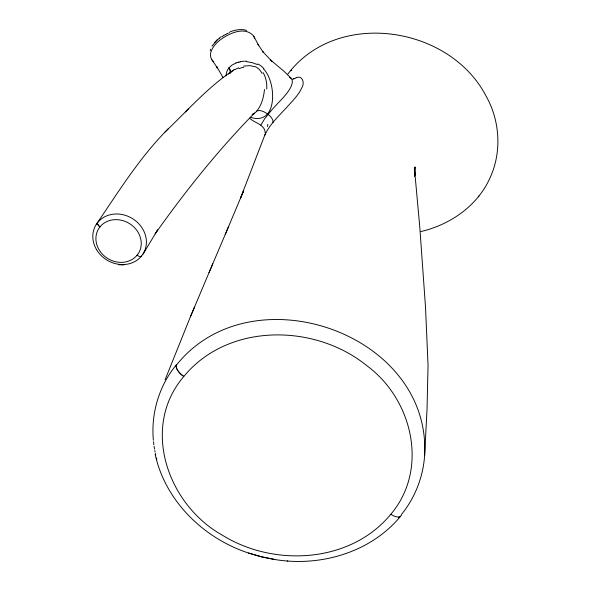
<?xml version="1.0" encoding="UTF-8"?>
<svg xmlns="http://www.w3.org/2000/svg" width="591" height="591" viewBox="0 0 591 591"><rect width="100%" height="100%" fill="white"/><g stroke="black" fill="none" stroke-linecap="round" stroke-linejoin="round"><path stroke-width="0.89" d="M424.619 455.572C431.452 332.733 250.702 270.937 176.184 365.415A11.066 5.216 39.1 0 0 182.833 375.846L183.779 376.511C140.193 427.448 167.962 504.78 222.09 535.025C273.892 567.397 350.485 563.253 390.806 514.281A11.089 5.216 39 0 0 401.54 514.355C415.045 497.762 423.149 476.907 424.619 455.572L427.034 409.223L428.047 365.408L425.527 307.394L419.795 227.262L414.372 167.659L414.668 174.434L415.096 166.935L414.653 173.562M264.487 89.448C263.556 98.741 260.668 109.025 252.778 114.772M225.969 75.98L226.501 72.767A17.375 15.152 23.1 0 1 228.806 68.024L231.805 65.187L235.994 63.023M97.67 222.519L97.478 223.147A4.263 2.002 39.4 0 0 99.96 226.892A23.396 20.596 31.3 0 0 105.56 257.033A23.396 20.596 31.3 0 0 137.105 255.172M264.82 135.184C270.065 123.364 280.37 114.639 288.77 105.109C293.638 99.827 298.736 94.501 301.779 87.896C304.823 83.494 302.865 74.946 296.15 77.635M210.226 50.737L210.61 49.252M260.926 125.019L264.539 118.976L270.648 111.271M265.123 134.275L240.397 198.436L243.47 191.159L225.26 234.413M165.088 379.747L190.413 316.761L212.745 263.822M190.413 316.761L194.476 307.143M209.029 272.606L228.651 226.405M143.037 254.1L157.664 229.869L155.16 233.807C185.352 191.248 218.027 150.269 254.595 112.992M211.97 46.157L217.17 39.819M96.267 224.44C118.71 191.418 139.86 157.132 168.295 128.757M287.736 74.252C336.744 8.776 449.3 25.635 485.868 95.727C500.282 120.933 502.069 153.047 489.355 179.302C476.708 206.495 449.603 224.868 420.895 231.539M250.37 117.291C278.472 126.378 276.433 81.551 263.564 69.007M176.34 364.846C159.112 385.65 150.86 413.412 153.372 440.258M390.806 514.281C429.11 469.114 412.525 399.435 367.122 365.925C315.254 323.462 228.289 322.405 183.86 376.408L182.907 375.75A11.066 5.223 38.6 0 1 176.192 365.415M398.652 517.768L399.634 516.645M229.493 73.55L230.852 72.154M400.609 516.261C370.653 552.526 320.137 567.161 274.564 559.463L261.377 556.788L248.434 553.006C203.622 538.261 165.162 500.954 155.115 454.08M214.755 42.345L220.79 36.797M164.963 132.052C187.148 111.056 207.441 87.549 232.98 70.447M185.338 111.958L188.499 108.84M219.357 38.659L219.726 38.356M221.684 36.878L222.09 36.598M222.497 36.317L222.91 36.051M233.548 70.063L234.73 69.332M223.332 35.785L223.753 35.519M292.575 79.32L293.816 78.603M224.174 35.268L225.031 34.773M225.466 34.537L225.902 34.3M226.338 34.079L227.217 33.643M227.661 33.443L228.325 33.148M229.212 32.778L229.655 32.608M230.098 31.774C235.366 29.912 241.209 28.678 246.683 30.4M238.72 62.225L240.109 61.952M243.64 66.089L249.875 65.645L255.282 66.739A10.298 7.424 3.9 0 1 256.693 67.404L259.405 69.479L261.259 71.999A26.721 21.557 -26.6 0 1 261.828 72.996L261.998 73.432M118.614 264.753L123.866 264.953M246.683 61.686L252.32 62.668L257.373 64.552M287.241 560.955L287.795 561.029M274.564 559.463L261.377 556.788L248.434 553.006M289.383 77.318C294.429 79.105 291.888 85.488 289.908 88.768C285.438 96.296 278.642 102.014 272.99 108.604A23.559 3.273 -47.1 0 0 270.567 111.307M213.772 61.634L213.24 61.25M249.557 118.119C254.558 123.15 265.123 124.428 265.204 133.027M212.989 61.05C206.495 54.291 214.001 44.643 219.734 40.277C228.584 33.436 245.095 25.642 253.798 36.236L258.629 45.404L257.979 44.31L263.172 52.156L262.389 51.225L271.853 61.287L270.479 59.927L283.724 71.031L291.178 78.33M211.881 59.898L217.436 67.891L216.779 66.798L223.08 77.606M253.798 36.236L254.337 38.127M156.489 457.966L156.888 459.429M155.426 453.563L155.758 455.033M154.82 450.615L155.115 452.093M154.554 449.138L154.074 446.183M153.867 444.698L153.512 441.736M268.092 114.344A8.54 4.122 38.9 0 1 272.902 122.677M267.501 126.57A47.125 2.866 -78.3 0 1 267.789 124.339M293.697 78.98A31.456 11.547 -60.4 0 1 296.039 77.923M256.73 111.226A10.97 5.164 39.1 0 1 267.62 114.1M252.815 113.915A23.832 11.495 -69.6 0 1 252.135 114.344M228.577 74.148A18.351 14.007 -9.4 0 1 228.761 73.897M257.824 63.924A24.933 21.527 -17.9 0 1 263.978 68.711M240.064 61.737A29.011 27.962 87.6 0 1 246.698 61.213M235.957 62.949A23.928 21.557 31.4 0 1 238.69 62.136M229.131 67.773A10.97 5.186 38.5 0 1 229.833 73.314A10.97 5.142 38.8 0 0 228.983 67.802M230.963 72.228A19.222 14.657 -13.2 0 1 233.652 70.166M234.952 69.605A23.33 18.698 -10.2 0 1 238.749 67.839M239.074 68.571A26.565 22.399 -7.8 0 1 243.884 67.248M263.113 72.597A37.846 29.735 -47.9 0 1 266.726 89.042M97.508 222.918A4.263 2.009 38.6 0 0 99.99 226.855L101.297 225.393A23.418 20.619 31.3 0 1 132.436 225.696A23.418 20.619 31.3 0 1 137.156 255.209M141.633 256.051A4.263 2.009 39 0 1 137.178 255.231M478.732 195.909A2.541 1.197 39.1 0 1 478.326 196.84M291.636 70.418A2.541 1.204 38.9 0 0 290.425 70.802A2.534 1.204 39.6 0 1 291.577 70.395M415.451 172.919L414.572 176.103L415.451 172.919M96.555 249.646A27.659 24.357 31.4 0 0 142.978 254.064A27.659 24.357 31.4 0 0 119.286 214.105A27.659 24.357 31.4 0 0 96.555 249.646"/></g></svg>
